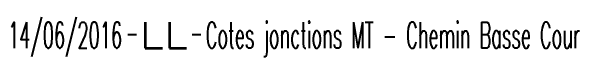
# Model space of a CAD drawing. Header units: millimetres. Extents: x 114000 to 114886, y 153000 to 154000.
# Drawn here: x 114398.43 to 114431.05, y 153765.69 to 153767.97 of the extents above; entities that cross this region are included whole.
import ezdxf
from ezdxf.enums import TextEntityAlignment as Align

# ---------------------------------------------------------------- set-up
doc = ezdxf.new("R2010")
doc.units = ezdxf.units.MM
doc.layers.get('0').update_dxf_attribs({"linetype": 'CONTINUOUS'})
doc.layers.add('M_910', color=7, linetype='CONTINUOUS')
doc.styles.get("Standard").update_dxf_attribs({"font": 'romans.shx', "width": 0.85})

# ---------------------------------------------------------------- blocks, each defined once
blk = doc.blocks.new('GIS_MODF')
at = {"color": 0, "linetype": 'Continuous', "flags": 128}
for points in [[(-2.176, -0.014), (-1.676, -0.014)], [(1.519, -0.014), (2.019, -0.014)]]:
    blk.add_lwpolyline(points, dxfattribs=at)
at = {"color": 0, "linetype": 'Continuous', "width": 0.5}
blk.add_attdef('DATE', text='', height=1.5, dxfattribs=at).set_placement((-2.502, -0.798), align=Align.RIGHT)
at = {"color": 0, "linetype": 'Continuous', "width": 1.771291}
blk.add_attdef('USER', text='', height=1.5, dxfattribs=at).set_placement((-1.507, -0.798), (1.276, -0.798), align=Align.FIT)
at = {"color": 0, "linetype": 'Continuous', "width": 0.5}
blk.add_attdef('DESC', (2.289, -0.798), '', height=1.5, dxfattribs=at)

msp = doc.modelspace()

# ---------------------------------------------------------------- block references
at = {"layer": 'M_910', "linetype": 'Continuous'}
ref = msp.add_blockref('GIS_MODF', (114407.293, 153766.985), dxfattribs=at)
ref.add_attrib('DATE', '14/06/2016', dxfattribs={"layer": '0', "color": 0, "linetype": 'Continuous', "height": 1.5, "width": 0.5}).set_placement((114404.791, 153766.187), align=Align.RIGHT)
ref.add_attrib('USER', 'LL', dxfattribs={"layer": '0', "color": 0, "linetype": 'Continuous', "height": 1.5, "width": 1.180861}).set_placement((114405.786, 153766.187), (114408.57, 153766.187), align=Align.FIT)
ref.add_attrib('DESC', 'Cotes jonctions MT - Chemin Basse Cour', (114409.582, 153766.187), dxfattribs={"layer": '0', "color": 0, "linetype": 'Continuous', "height": 1.5, "width": 0.5})

doc.saveas('drawing.dxf')
